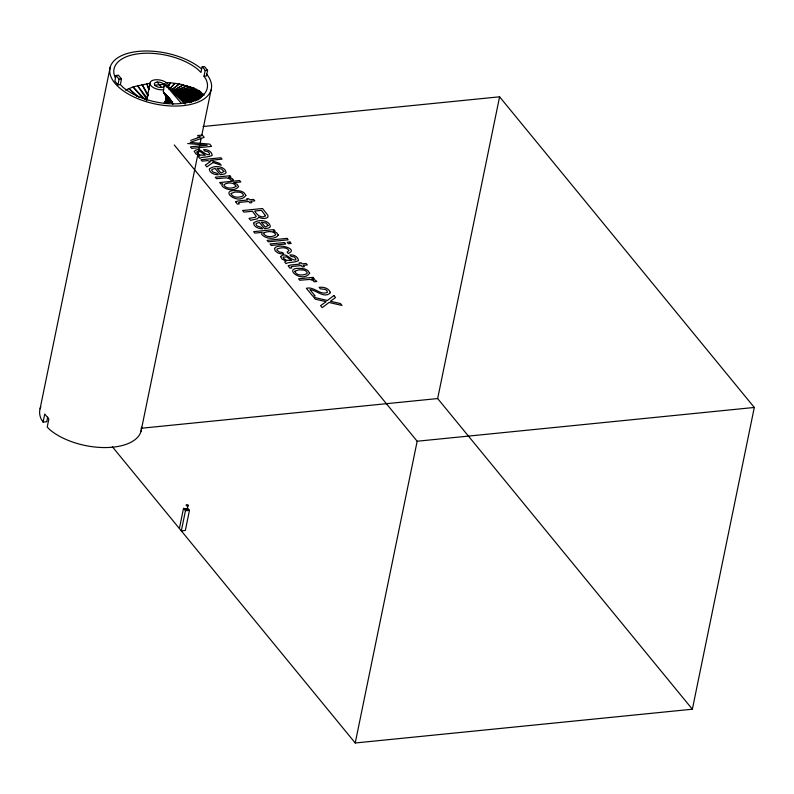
<?xml version="1.0" encoding="UTF-8"?>
<svg xmlns="http://www.w3.org/2000/svg" width="794" height="794" viewBox="0 0 794 794"><rect width="100%" height="100%" fill="white"/><g stroke="black" fill="none" stroke-linecap="round" stroke-linejoin="round"><path stroke-width="1.19" d="M170.551 101.076L165.718 100.272L165.916 96.63L163.346 91.796L164.447 83.559L185.101 103.845L164.447 83.559L181.409 103.448M40.087 408.771L110.187 67.272M47.719 417.108L46.777 421.713L43.094 422.08L44.752 414.021L48.851 419.024L47.193 427.083L49.953 429.832A51.729 26.023 11.6 0 0 107.269 447.528A51.729 26.023 11.6 0 0 141.491 427.222M120.36 84.591L121.512 78.963L118.445 75.212L116.033 75.46L114.872 81.097L117.949 84.839L120.36 84.591L123.308 87.539A47.59 23.939 11.6 0 0 181.111 103.498L188.952 102.188A47.59 23.939 11.6 0 0 205.983 79.261L204.018 76.214L205.18 70.577L203.949 68.671L202.103 66.835L200.951 72.472L197.994 69.525A47.59 23.939 11.6 0 0 140.171 53.555A47.59 23.939 11.6 0 0 115.309 77.802M117.949 84.839L119.1 79.201L116.033 75.46M146.543 100.59L150.016 83.648M202.103 66.835L204.524 66.587L207.591 70.338L206.43 75.966L204.018 76.214M141.024 431.301L201.18 138.235M201.676 135.814L211.125 89.791M179.384 528.506L183.513 508.368L185.975 508.736M183.513 508.368L185.459 510.741L181.32 530.878L185.33 530.481L189.458 510.344L187.513 507.971M187.821 505.957L186.997 509.986L187.453 510.542M203.075 126.514L499.595 96.808L754.3 407.461L692.358 709.211L355.226 742.986L417.168 441.236L174.263 144.965M692.358 709.211L437.663 398.558L499.595 96.808M167.881 86.794L170.531 82.794L179.96 84.065L194.054 88.154L199.542 91.012L203.869 95.082L190.421 94.278M167.792 86.725L170.531 82.794L165.857 82.606M169.191 89.424L174.938 83.35L169.946 88.501M172.576 91.161L183.225 84.879L173.032 90.853M173.926 91.796L187.205 85.762L173.777 91.737M125.442 90.059L133.729 86.715L150.374 83.171M190.689 140.389L200.406 136.866L197.577 137.173M175.395 92.183L190.59 86.923L174.69 92.233M176.248 92.63L193.915 88.104L175.96 92.461M166.323 103.041L171.097 101.9M165.857 102.813L169.35 102.019M177.261 92.918L196.594 89.444L176.467 92.769M164.805 103.19L172.109 101.969M164.318 102.843L169.072 102.108M176.536 93.325L199.205 90.794L176.079 93.037M164.318 102.902L172.685 102.039M119.1 79.201L121.512 78.963M205.18 70.577L207.591 70.338M154.84 85.226A5.121 2.571 11.6 0 0 163.544 86.874A5.121 2.571 11.6 0 0 159.743 82.219A5.121 2.571 11.6 0 0 154.84 85.226L163.911 84.323M197.617 135.536L202.301 135.069L204.187 137.362L190.103 142.444L209.725 144.121L211.581 146.394L191.642 148.389L190.401 146.87L207.244 145.213L187.662 143.535M141.133 428.264L437.663 398.558M417.168 441.236L754.3 407.461M185.459 510.741L189.458 510.344M168.665 102.039L165.023 102.357L172.447 102.079M179.513 93.315L201.071 92.233L176.596 93.087M171.693 101.701L164.418 101.91L171.802 101.989M184.843 93.543L202.867 93.662L177.022 93.106M172.219 101.563L164.934 101.374L172.159 101.831M179.414 93.623L186.749 94.059M203.869 95.082L177.171 93.067L198.282 98.704M171.524 101.304L165.37 100.828L171.464 101.523M179.504 93.682L183.116 94.079M185.528 94.347L202.391 96.233M177.241 92.987L202.41 96.193M165.718 100.272L170.541 100.907M178.461 93.523L201.299 97.235M176.139 92.68L201.309 97.176M170.77 100.59L165.976 99.716L170.77 100.759M176.149 92.977L180.943 94M183.345 94.516L200.138 98.109M174.958 92.233L200.148 98.029M169.727 99.984L166.145 99.151L170.809 100.401M174.749 91.935L199.443 98.932M170.869 99.885L166.214 98.555L169.727 99.697M174.581 92.154L197.547 99.528M173.3 91.231L198.679 99.816M169.718 99.151L166.204 97.95L169.668 99.27M176.625 92.739L195.959 100.064M171.871 90.407L197.061 100.411M175.166 92.074L195.443 101.056M169.39 98.784L166.105 97.305L169.459 98.655L164.447 93.583L166.283 95.171M169.172 88.868L194.451 100.52M169.231 98.178L165.916 96.63L169.201 98.347M173.519 91.221L193.15 101.314M168.715 88.223L193.25 101.295M168.854 97.652L165.658 95.925L169.847 98.476M169.737 88.968L191.87 102.148L169.221 88.174M168.388 97.116L165.321 95.181L168.249 97.275M169.102 88.333L189.935 102.763L165.053 84.511L186.868 102.625M172.1 90.675L165.618 85.415L166.581 87.082M173.955 92.173L186.918 102.694M164.914 94.397L166.8 95.985M139.019 97.334L128.946 88.62L136.786 96.193M169.936 98.922L163.921 92.709L173.032 104.163L163.346 91.796M145.352 99.766L133.064 86.933L143.079 98.694M157.172 82.09L161.579 87.459M112.321 446.714L355.226 742.986M147.069 98.049L137.56 85.683L147.039 99.736M43.094 422.08L41.268 419.242A51.729 26.023 11.6 0 1 40.792 406.836M148.319 95.171L142.076 84.472L147.932 96.193M149.064 89.325L146.821 83.707L148.726 89.603M186.868 508.845A1.191 0.596 11.6 0 1 187.394 509.877A1.191 0.596 11.6 0 1 185.478 509.52A1.191 0.596 11.6 0 1 186.262 508.726M206.48 73.941A51.729 26.023 11.6 0 1 160.348 104.907A51.729 26.023 11.6 0 1 115.1 59.788A51.729 26.023 11.6 0 1 201.259 68.731M163.465 89.772A9.518 4.784 11.6 0 1 150.165 84.303A9.518 4.784 11.6 0 1 160.041 80.025A9.518 4.784 11.6 0 1 168.229 87.707M194.312 151.376L195.86 153.937L199.85 155.852L198.401 156.736L199.77 158.383C201.686 156.597 207.899 157.599 211.968 155.545L212.187 155.078C211.69 151.247 207.184 149.193 203.621 149.659L204.723 151.009L207.998 151.743L209.626 153.57L209.318 154.721C204.326 155.634 199.334 145.719 194.312 151.376M280.61 256.631L282.158 259.191L286.148 261.107L284.699 262L286.068 263.638C287.984 261.851 294.197 262.854 298.266 260.809L298.494 260.343C297.988 256.512 293.482 254.447 289.919 254.914L291.021 256.264L294.306 257.008L295.924 258.824L295.616 259.975C290.634 260.889 285.632 250.973 280.61 256.631M330.215 292.252L330.195 292.966C324.141 298.782 316.488 290.088 309.988 289.671L315.139 295.964L312.836 296.192L306.355 288.291C314.037 286.158 320.161 295.626 327.336 292.42L327.019 290.713L325.51 289.502L320.329 288.788L319.128 287.319C323.227 286.852 328.607 287.924 330.215 292.252M245.852 195.384C237.952 206.837 215.313 187.156 240.463 191.056A6.769 3.404 11.6 0 1 244.205 192.932L245.852 195.384M309.64 273.176C301.74 284.639 279.101 264.958 304.251 268.858A6.769 3.404 11.6 0 1 307.993 270.724L309.64 273.176M235.749 201.825L237.327 204.108L239.262 203.919L238.488 202.837L239.262 202.43L248.74 201.478L249.872 202.847L251.867 202.649L250.745 201.279L254.795 200.872L253.604 199.403L249.544 199.81L248.582 198.649L246.587 198.847L247.549 200.009L237.922 200.981L235.749 201.825M288.272 265.891L289.86 268.173L291.785 267.985L291.021 266.903L291.785 266.496L301.273 265.543L302.395 266.913L304.39 266.715L303.268 265.345L307.328 264.938L306.127 263.469L302.067 263.876L301.115 262.715L299.12 262.913L300.072 264.074L290.445 265.047L288.272 265.891M258.695 217.228L257.504 218.767L250.626 220.325L249.018 218.36L255.172 217.338L256.244 216.375L252.452 211.264L243.897 212.117L242.587 210.519L262.526 208.514L267.846 215.234L267.995 217.09C265.524 219.323 261.464 218.588 258.695 217.228M196.972 151.982L197.249 153.123L200.068 155.019L205.259 155.227L200.237 151.565L196.972 151.982M283.269 257.236L283.547 258.378L286.366 260.273L291.557 260.482L286.545 256.819L283.269 257.236M209.348 169.191C209.418 173.291 214.866 174.7 218.261 174.829L217.09 173.4L212.723 171.871L211.67 170.253L212.067 169.42L215.105 168.437L220.285 174.749L224.583 173.946L226.062 172.814C225.704 165.986 213.308 164.765 209.348 169.191M238.557 186.53C235.49 191.483 225.039 190.282 221.814 185.528L222.608 183.702L220.752 183.89L219.66 182.551L239.659 180.546L240.82 181.955L233.585 182.68L237.078 184.297L238.557 186.53M253.614 223.183C253.683 227.292 259.132 228.702 262.536 228.821L261.365 227.402L256.998 225.873L255.946 224.255L256.343 223.412L259.38 222.439L264.561 228.751L268.848 227.947L270.337 226.806C269.98 219.988 257.584 218.757 253.614 223.183M278.307 235.054C275.2 239.967 264.898 238.974 261.623 234.141L262.248 232.354L254.824 233.099L253.643 231.65L273.9 229.615L275.061 231.024L273.126 231.213L276.709 232.751L278.307 235.054M274.575 248.542L275.161 250.805L277.513 252.681A5.627 2.829 11.6 0 0 280.897 253.752L283.746 253.921L282.585 252.522L279.448 252.045L276.987 250.15A3.384 1.697 11.6 0 1 277.434 248.84C280.957 247.49 286.783 246.775 289.026 250.596L287.091 252.065L288.252 253.475C299.338 249.098 277.354 242.557 274.575 248.542M231.223 193.428L231.094 193.905C232.979 198.222 239.719 197.656 243.202 195.83L243.341 194.679L242.289 193.359A3.752 1.886 11.6 0 0 239.609 192.208L234.984 192.019L231.223 193.428M295.001 271.22L294.882 271.707C296.767 276.014 303.497 275.458 306.99 273.632L307.129 272.471L306.077 271.161A3.752 1.886 11.6 0 0 303.397 270.01L298.772 269.821L295.001 271.22M265.385 215.611L265.246 216.057C261.127 218.777 256.601 214.519 254.705 211.035L261.514 210.35L265.385 215.611M235.947 186.114L235.798 186.55C232.533 188.565 226.429 189.041 223.997 185.409L223.968 184.774C226.935 182.203 234.051 182.054 235.947 186.114M223.878 171.484L221.01 173.072L217.08 168.288L221.586 168.993L223.878 171.484M268.154 225.476L265.275 227.074L261.355 222.29L265.861 222.995L268.154 225.476M264.005 232.801L263.727 233.942C266.228 237.466 272.62 237.317 275.687 234.855L275.667 234.24C273.225 230.667 267.489 231.203 264.005 232.801M179.315 83.936L171.593 89.94L179.315 83.936M333.867 295.537L327.406 300.479L313.719 297.274L315.297 299.199L326.175 301.651L320.587 305.66L322.215 307.645L329.034 302.464L341.996 305.452L340.437 303.546L330.354 301.323L335.515 297.542L333.867 295.537M213.06 162.502L206.817 166.899L205.309 165.043L210.43 161.629L207.562 160.596L202.113 161.152L200.971 159.753L220.911 157.758L222.052 159.147L210.47 160.309L219.69 163.405L221.208 165.251L213.06 162.502M229.823 175.762L215.283 177.221L216.474 178.67L226.409 177.826L229.526 178.769L230.935 180.188L233.515 179.93L232.275 178.67L228.444 177.39L230.955 177.141L229.823 175.762M287.011 238.379L267.072 240.374L268.253 241.823L288.192 239.828L287.011 238.379M284.5 242.547L270.039 243.996L271.24 245.465L285.711 244.016L284.5 242.547M289.979 242.001L287.21 242.279L288.411 243.748L291.18 243.47L289.979 242.001M313.124 277.364L298.584 278.823L299.775 280.262L309.71 279.428L312.826 280.361L314.235 281.781L316.816 281.523L315.575 280.272L311.734 278.992L314.245 278.734L313.124 277.364M186.431 505.599A1.191 0.596 11.6 0 0 188.416 505.699A1.191 0.596 11.6 0 0 187.096 504.696A1.191 0.596 11.6 0 0 186.431 505.599"/></g></svg>
